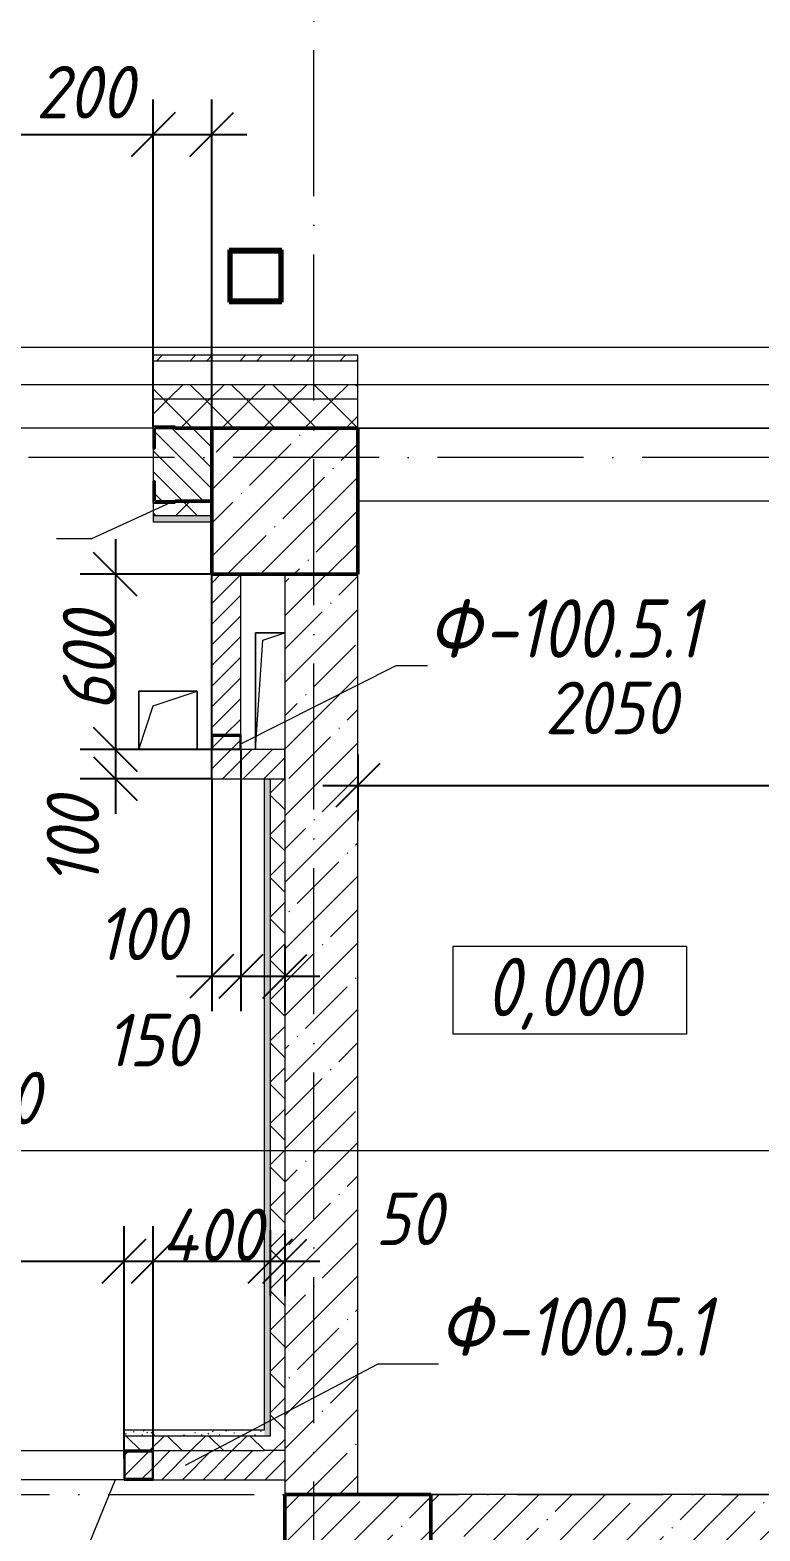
# Model space of a CAD drawing. Header units: millimetres. Extents: x -401725 to 250493, y 305116 to 802890.
# Drawn here: x -82623 to -80124, y 626623 to 631761 of the extents above; entities that cross this region are included whole.
import ezdxf

# ---------------------------------------------------------------- set-up
doc = ezdxf.new("R2010")
doc.units = ezdxf.units.MM
doc.linetypes.add('50_200_ШТРИХ_1Т_ш5_п1_п1_', pattern=[700, 500, -100, 0, -100])
for name, color, linetype, lineweight in [('A-____-____-DIMS', 7, 'Continuous', 9), ('A-FLOR-____-OTLN', 7, 'Continuous', 9), ('A-GENM-____-IDEN', 7, 'Continuous', 9), ('A-GENM-____-MCUT', 7, 'Continuous', 25), ('A-GENM-____-OTLN', 7, 'Continuous', 9), ('A-GENM-____-OTLN-1', 7, 'Continuous', 25), ('A-WALL-____-MCUT', 7, 'Continuous', 13), ('A-WALL-____-MCUT-1', 7, 'Continuous', 9), ('A-WALL-____-MCUT-2', 7, 'Continuous', 50), ('A-WALL-____-MCUT-3', 7, 'Continuous', 9), ('A-WALL-____-OTLN', 7, 'Continuous', 9), ('A-WALL-____-PATT-1', 7, 'Continuous', 9), ('A-WALL-FNSH-MCUT-1', 7, 'Continuous', 9), ('G-____-____-DIMS', 7, 'Continuous', 9), ('S-BEAM-____-MCUT', 7, 'Continuous', 53), ('S-BEAM-____-OTLN', 7, 'Continuous', 9), ('S-COLS-____-MCUT', 7, 'Continuous', 50), ('S-COLS-____-OTLN', 7, 'Continuous', 9), ('S-GRID-____-OTLN-1', 7, '50_200_ШТРИХ_1Т_ш5_п1_п1_', 9)]:
    doc.layers.add(name, color=color, linetype=linetype, lineweight=lineweight)
for name, color, linetype, lineweight, true_color in [('A-WALL-____-MCUT-7', 7, 'Continuous', 9, 0x000000), ('A-WALL-____-MCUT-8', 7, 'Continuous', 13, 0x000000), ('A-WALL-____-PATT-2', 7, 'Continuous', 9, 0x787878), ('A-WALL-____-PATT-4', 9, 'Continuous', 9, 0x808080), ('A-WALL-____-PATT-7', 7, 'Continuous', 9, 0x000000), ('A-WALL-FNSH-MCUT-3', 7, 'Continuous', 9, 0x000000), ('G-____-____-SYMB-2', 7, 'Continuous', 9, 0x000000), ('I-WALL-____-OTLN-2', 7, 'Continuous', 9, 0x000000)]:
    doc.layers.add(name, color=color, linetype=linetype, lineweight=lineweight, true_color=true_color)
doc.styles.add('ISOCPEUR_I_10', font='isocpeui.ttf', dxfattribs={"width": 0.9, "height": 180})
doc.styles.add('ISOCPEUR_I_14', font='isocpeui.ttf', dxfattribs={"width": 0.9, "height": 180})
doc.styles.add('ISOCPEUR_I_2', font='isocpeui.ttf', dxfattribs={"width": 0.85, "height": 2.3})
doc.dimstyles.new('ISO-1_8_0_9К_СРЕДНИЙ_Кладочные_4', dxfattribs={"dimscale": 304.8, "dimtxt": 179.276612, "dimasz": 0.492126, "dimexe": 0.393701, "dimexo": 0, "dimgap": 0, "dimtad": 1, "dimdec": 3, "dimrnd": 0.001, "dimdsep": 46, "dimtxsty": 'ISOCPEUR_I_10', "dimblk1": 'OBLIQUE', "dimblk2": 'OBLIQUE', "dimsah": 1, "dimcen": 0.09, "dimdle": 0.393701, "dimazin": 0, "dimtfac": 1, "dimtdec": 4, "dimtix": 1, "dimtmove": 1, "dimatfit": 3, "dimfxl": 1, "dimtvp": 1, "dimtolj": 1, "dimtzin": 0, "dimarcsym": 2})
doc.dimstyles.new('ISO-1_8_0_9К_СРЕДНИЙ_Кладочные_5', dxfattribs={"dimscale": 304.8, "dimtxt": 179.276612, "dimasz": 0.492126, "dimexe": 0.393701, "dimexo": 0, "dimgap": 0, "dimtad": 1, "dimdec": 3, "dimrnd": 0.001, "dimdsep": 46, "dimtxsty": 'ISOCPEUR_I_10', "dimblk1": 'OBLIQUE', "dimblk2": 'OBLIQUE', "dimsah": 1, "dimcen": 0.09, "dimdle": 0.393701, "dimazin": 0, "dimtfac": 1, "dimtdec": 4, "dimtix": 1, "dimtmove": 2, "dimatfit": 3, "dimfxl": 1, "dimtvp": 1, "dimtolj": 1, "dimtzin": 0, "dimarcsym": 2})
doc.dimstyles.new('ISO-1_8_0_9К_СРЕДНИЙ_Кладочные_6', dxfattribs={"dimscale": 304.8, "dimtxt": 179.276612, "dimasz": 0.492126, "dimexe": 0.393701, "dimexo": 0, "dimgap": 0, "dimtad": 1, "dimdec": 3, "dimrnd": 0.001, "dimdsep": 46, "dimtxsty": 'ISOCPEUR_I_14', "dimblk1": 'OBLIQUE', "dimblk2": 'OBLIQUE', "dimsah": 1, "dimcen": 0.09, "dimdle": 0.393701, "dimazin": 0, "dimtfac": 1, "dimtdec": 4, "dimtix": 1, "dimtmove": 0, "dimatfit": 3, "dimfxl": 1, "dimtvp": 1, "dimtolj": 1, "dimtzin": 0, "dimarcsym": 2})
pattern_1 = [(45, (-175000.736, 544716.51), (-35.35534, 35.35534), [])]
pattern_2 = [(45, (-175000.74, 544716.51), (-114.04925, 114.04925), []), (45, (-174886.69, 544716.51), (-114.04925, 114.04925), [201.612, -40.322, 3.353, -36.97])]
pattern_3 = [(45, (-175000.74, 544716.51), (-70.71068, 70.71068), []), (135, (-175000.74, 544716.51), (-70.71068, -70.71068), [])]
pattern_4 = [(0, (-175000.736, 544716.51), (81.28, 20.32), [3.353, -57.607, 3.353, -57.607, -325.12]), (0, (-175000.736, 544716.51), (81.28, 20.32), [-121.92, 3.353, -118.567, 3.353, -57.607, -142.24]), (0, (-175000.736, 544716.51), (81.28, 20.32), [-304.8, 3.353, -37.287, 3.353, -98.247]), (120, (-174970.256, 544726.67), (-58.2376362, 60.2305448), [3.353, -57.607, 3.353, -57.607, -325.12]), (120, (-174970.256, 544726.67), (-58.2376362, 60.2305448), [-121.92, 3.353, -118.567, 3.353, -57.607, -142.24]), (120, (-174970.256, 544726.67), (-58.2376362, 60.2305448), [-304.8, 3.353, -37.287, 3.353, -98.247]), (240, (-174960.096, 544767.31), (-23.0423638, -80.5505448), [3.353, -57.607, 3.353, -57.607, -325.12]), (240, (-174960.096, 544767.31), (-23.0423638, -80.5505448), [-121.92, 3.353, -118.567, 3.353, -57.607, -142.24]), (240, (-174960.096, 544767.31), (-23.0423638, -80.5505448), [-304.8, 3.353, -37.287, 3.353, -98.247])]

# ---------------------------------------------------------------- blocks, each defined once
blk = doc.blocks.new('BSC_Колонна _Прямоугольная - 500х500-V134-АР1_Кладочный план 1 этажа в осях 1-64_Ю-ЯЯ')
at = {"layer": 'S-COLS-____-OTLN'}
h = blk.add_hatch(dxfattribs=at)
h.set_pattern_fill('FP_138', color=256, style=0, pattern_type=2)
h.set_pattern_definition([(135, (85431.04, -93250), (-114.04925, -114.04925), []), (135, (85431.04, -93135.95), (-114.04925, -114.04925), [201.613, -40.323, 3.353, -36.97])])
h.paths.add_polyline_path([(250, 250), (-250, 250), (-250, -250), (250, -250)], flags=0)
at = {"layer": 'S-COLS-____-MCUT'}
for p, q in [((250, 250), (-250, 250)), ((-250, 250), (-250, -250)), ((250, -250), (250, 250)), ((-250, -250), (250, -250))]:
    blk.add_line(p, q, dxfattribs=at)
blk = doc.blocks.new('BSC_Колонна _Прямоугольная - 500х500-V180-АР1_Кладочный план 1 этажа в осях 1-64_Ю-ЯЯ')
at = {"layer": 'S-COLS-____-OTLN'}
h = blk.add_hatch(dxfattribs=at)
h.set_pattern_fill('FP_186', color=256, style=0, pattern_type=2)
h.set_pattern_definition([(135, (81781.04, -93500), (-114.04925, -114.04925), []), (135, (81781.04, -93385.95), (-114.04925, -114.04925), [201.613, -40.323, 3.353, -36.97])])
h.paths.add_polyline_path([(250, 250), (-250, 250), (-250, -250), (250, -250), (250, 161.1)], flags=0)
at = {"layer": 'S-COLS-____-MCUT'}
for p, q in [((250, 250), (-250, 250)), ((-250, 250), (-250, -250)), ((250, -250), (250, 250)), ((-250, -250), (250, -250))]:
    blk.add_line(p, q, dxfattribs=at)
blk = doc.blocks.new('Фахверк_СКБ_Уголок - 250_2700-27497298-АР1_Кладочный план 1 этажа в осях 1-64_Ю-ЯЯ')
at = {"layer": 'A-GENM-____-MCUT'}
for p, q in [((200, 181), (125, 181)), ((125, 181), (125, 106)), ((131, 106), (131, 175)), ((131, 175), (200, 175)), ((200, 175), (200, 181)), ((125, 106), (131, 106)), ((131, -6), (125, -6)), ((125, -6), (125, -81)), ((131, -75), (131, -6)), ((125, -81), (200, -81)), ((200, -75), (131, -75)), ((200, -81), (200, -75))]:
    blk.add_line(p, q, dxfattribs=at)
blk = doc.blocks.new('Каркас несущий 3 - Каркас несущий 1-27570357-АР1_Кладочный план 1 этажа в осях 1-64_Ю-ЯЯ')
at = {"layer": 'S-BEAM-____-MCUT'}
for p, q in [((93060, 86292), (93060, 86112)), ((93240, 86292), (93060, 86292)), ((93066, 86286), (93234, 86286)), ((93066, 86118), (93066, 86286)), ((93234, 86286), (93234, 86118)), ((93240, 86112), (93240, 86292)), ((93234, 86118), (93066, 86118)), ((93060, 86112), (93240, 86112))]:
    blk.add_line(p, q, dxfattribs=at)
blk = doc.blocks.new('154_Фахверк_СКБ_Швеллер - Тип_100_4010_1-28088705-АР1_Кладочный план 1 этажа в осях 1-64_Ю-ЯЯ')
at = {"layer": 'A-GENM-____-MCUT'}
for p, q in [((175, 50), (125, 50)), ((125, 50), (125, -50)), ((128, 47), (175, 47)), ((128, -47), (128, 47)), ((175, 47), (175, 50)), ((125, -50), (175, -50)), ((175, -47), (128, -47)), ((175, -50), (175, -47))]:
    blk.add_line(p, q, dxfattribs=at)
blk = doc.blocks.new('AR_Отверстие прямоугольное _в плите_ - AR_Отверстие прямоугольное _в плите_-30459597-АР1_Кладочный план 1 этажа в осях 1-64_Ю-ЯЯ')
at = {"layer": 'A-GENM-____-OTLN'}
for p, q in [((100, 100), (-100, 100)), ((-100, 100), (-100, -100)), ((-50, 50), (100, 100)), ((100, -100), (100, 100)), ((-100, -100), (-50, 50)), ((-100, -100), (100, -100))]:
    blk.add_line(p, q, dxfattribs=at)
blk = doc.blocks.new('AR_Отверстие прямоугольное _в плите_ - AR_Отверстие прямоугольное _в плите_-30459626-АР1_Кладочный план 1 этажа в осях 1-64_Ю-ЯЯ')
at = {"layer": 'A-GENM-____-OTLN'}
for p, q in [((50, 200), (-50, 200)), ((-50, 200), (-50, -199.8)), ((-50, -199.8), (-25, 175)), ((-25, 175), (50, 200))]:
    blk.add_line(p, q, dxfattribs=at)
blk = doc.blocks.new('_Oblique')
at = {"color": 0, "linetype": 'ByBlock', "lineweight": -2}
blk.add_line((-0.5, -0.5), (0.5, 0.5), dxfattribs=at)
blk = doc.blocks.new('*D12785')
at = {"layer": 'A-____-____-DIMS', "color": 0, "lineweight": -2, "transparency": 16777216}
for p, q in [((-84000.7, 630403.6), (-84000.7, 631522.7)), ((-82200.7, 630403.6), (-82200.7, 631522.7)), ((-84120.7, 631402.7), (-82080.7, 631402.7))]:
    blk.add_line(p, q, dxfattribs=at)
at = {"layer": 'Defpoints', "color": 0, "transparency": 16777216}
for p in [(-82200.7, 631402.7), (-84000.7, 630403.6), (-82200.7, 630403.6)]:
    blk.add_point(p, dxfattribs=at)
at = {"layer": 'A-____-____-DIMS', "color": 0, "lineweight": -2, "transparency": 16777216, "xscale": 150, "yscale": 150, "zscale": 150, "rotation": 180}
blk.add_blockref('_Oblique', (-84000.7, 631402.7), dxfattribs=at)
at = {"layer": 'A-____-____-DIMS', "color": 0, "lineweight": -2, "transparency": 16777216, "xscale": 150, "yscale": 150, "zscale": 150}
blk.add_blockref('_Oblique', (-82200.7, 631402.7), dxfattribs=at)
at = {"layer": 'A-____-____-DIMS', "color": 0, "transparency": 16777216, "insert": (-83100.7, 631492.7), "char_height": 180, "width": 504.733, "attachment_point": 5, "style": 'ISOCPEUR_I_14'}
blk.add_mtext('\\A1;1800', dxfattribs=at)
blk = doc.blocks.new('*D12786')
at = {"layer": 'A-____-____-DIMS', "color": 0, "lineweight": -2, "transparency": 16777216}
for p, q in [((-82200.7, 630403.6), (-82200.7, 631522.7)), ((-82000.7, 630397.6), (-82000.7, 631522.7)), ((-82320.7, 631402.7), (-81880.7, 631402.7))]:
    blk.add_line(p, q, dxfattribs=at)
at = {"layer": 'Defpoints', "color": 0, "transparency": 16777216}
for p in [(-82000.7, 631402.7), (-82200.7, 630403.6), (-82000.7, 630397.6)]:
    blk.add_point(p, dxfattribs=at)
at = {"layer": 'A-____-____-DIMS', "color": 0, "lineweight": -2, "transparency": 16777216, "xscale": 150, "yscale": 150, "zscale": 150, "rotation": 180}
blk.add_blockref('_Oblique', (-82200.7, 631402.7), dxfattribs=at)
at = {"layer": 'A-____-____-DIMS', "color": 0, "lineweight": -2, "transparency": 16777216, "xscale": 150, "yscale": 150, "zscale": 150}
blk.add_blockref('_Oblique', (-82000.7, 631402.7), dxfattribs=at)
at = {"layer": 'A-____-____-DIMS', "color": 0, "transparency": 16777216, "insert": (-82602.4, 631637.8), "char_height": 180, "width": 409.578, "attachment_point": 1, "line_spacing_factor": 1.149209, "style": 'ISOCPEUR_I_10'}
blk.add_mtext('\\A1;200', dxfattribs=at)
blk = doc.blocks.new('*D12796')
at = {"layer": 'A-____-____-DIMS', "color": 0, "lineweight": -2, "transparency": 16777216}
for p, q in [((-81500.7, 629281), (-81500.7, 629055)), ((-79450.7, 628867.6), (-79450.7, 629295)), ((-81620.7, 629175), (-79330.7, 629175))]:
    blk.add_line(p, q, dxfattribs=at)
at = {"layer": 'Defpoints', "color": 0, "transparency": 16777216}
for p in [(-81500.7, 629281), (-79450.7, 629175), (-79450.7, 628867.6)]:
    blk.add_point(p, dxfattribs=at)
at = {"layer": 'A-____-____-DIMS', "color": 0, "lineweight": -2, "transparency": 16777216, "xscale": 150, "yscale": 150, "zscale": 150, "rotation": 180}
blk.add_blockref('_Oblique', (-81500.7, 629175), dxfattribs=at)
at = {"layer": 'A-____-____-DIMS', "color": 0, "lineweight": -2, "transparency": 16777216, "xscale": 150, "yscale": 150, "zscale": 150}
blk.add_blockref('_Oblique', (-79450.7, 629175), dxfattribs=at)
at = {"layer": 'A-____-____-DIMS', "color": 0, "transparency": 16777216, "insert": (-80860.5, 629530.1), "char_height": 180, "width": 546.104, "attachment_point": 1, "line_spacing_factor": 1.149209, "style": 'ISOCPEUR_I_10'}
blk.add_mtext('\\A1;2050', dxfattribs=at)
blk = doc.blocks.new('*D12804')
at = {"layer": 'A-____-____-DIMS', "color": 0, "lineweight": -2, "transparency": 16777216}
for p, q in [((-81900.7, 629297.6), (-81900.7, 628401.5)), ((-82000.7, 629197.6), (-82000.7, 628401.5)), ((-82120.7, 628521.5), (-81780.7, 628521.5))]:
    blk.add_line(p, q, dxfattribs=at)
at = {"layer": 'Defpoints', "color": 0, "transparency": 16777216}
for p in [(-81900.7, 629297.6), (-82000.7, 629197.6), (-81900.7, 628521.5)]:
    blk.add_point(p, dxfattribs=at)
at = {"layer": 'A-____-____-DIMS', "color": 0, "lineweight": -2, "transparency": 16777216, "xscale": 150, "yscale": 150, "zscale": 150, "rotation": 180}
blk.add_blockref('_Oblique', (-82000.7, 628521.5), dxfattribs=at)
at = {"layer": 'A-____-____-DIMS', "color": 0, "lineweight": -2, "transparency": 16777216, "xscale": 150, "yscale": 150, "zscale": 150}
blk.add_blockref('_Oblique', (-81900.7, 628521.5), dxfattribs=at)
at = {"layer": 'A-____-____-DIMS', "color": 0, "transparency": 16777216, "insert": (-82393.7, 628756.6), "char_height": 180, "width": 368.207, "attachment_point": 1, "line_spacing_factor": 1.149209, "style": 'ISOCPEUR_I_10'}
blk.add_mtext('\\A1;100', dxfattribs=at)
blk = doc.blocks.new('*D12805')
at = {"layer": 'A-____-____-DIMS', "color": 0, "lineweight": -2, "transparency": 16777216}
for p, q in [((-81900.7, 629297.6), (-81900.7, 628401.5)), ((-81750.7, 628627.5), (-81750.7, 628401.5)), ((-82020.7, 628521.5), (-81630.7, 628521.5))]:
    blk.add_line(p, q, dxfattribs=at)
at = {"layer": 'Defpoints', "color": 0, "transparency": 16777216}
for p in [(-81900.7, 629297.6), (-81750.7, 628627.5), (-81750.7, 628521.5)]:
    blk.add_point(p, dxfattribs=at)
at = {"layer": 'A-____-____-DIMS', "color": 0, "lineweight": -2, "transparency": 16777216, "xscale": 150, "yscale": 150, "zscale": 150, "rotation": 180}
blk.add_blockref('_Oblique', (-81900.7, 628521.5), dxfattribs=at)
at = {"layer": 'A-____-____-DIMS', "color": 0, "lineweight": -2, "transparency": 16777216, "xscale": 150, "yscale": 150, "zscale": 150}
blk.add_blockref('_Oblique', (-81750.7, 628521.5), dxfattribs=at)
at = {"layer": 'A-____-____-DIMS', "color": 0, "transparency": 16777216, "insert": (-82364.3, 628392.9), "char_height": 180, "width": 368.207, "attachment_point": 1, "line_spacing_factor": 1.149209, "style": 'ISOCPEUR_I_10'}
blk.add_mtext('\\A1;150', dxfattribs=at)
blk = doc.blocks.new('*D12806')
at = {"layer": 'A-____-____-DIMS', "color": 0, "lineweight": -2, "transparency": 16777216}
for p, q in [((-82330.6, 630017.6), (-82330.6, 629177.6)), ((-82000.7, 629897.6), (-82450.6, 629897.6)), ((-81900.7, 629297.6), (-82450.6, 629297.6))]:
    blk.add_line(p, q, dxfattribs=at)
at = {"layer": 'Defpoints', "color": 0, "transparency": 16777216}
for p in [(-82000.7, 629897.6), (-82330.6, 629297.6), (-81900.7, 629297.6)]:
    blk.add_point(p, dxfattribs=at)
at = {"layer": 'A-____-____-DIMS', "color": 0, "lineweight": -2, "transparency": 16777216, "xscale": 150, "yscale": 150, "zscale": 150}
for p, rotation in [((-82330.6, 629897.6), 90), ((-82330.6, 629297.6), 270)]:
    blk.add_blockref('_Oblique', p, dxfattribs=dict(at, rotation=rotation))
at = {"layer": 'A-____-____-DIMS', "color": 0, "transparency": 16777216, "insert": (-82420.6, 629597.6), "char_height": 180, "width": 409.578, "attachment_point": 5, "rotation": 90, "style": 'ISOCPEUR_I_14'}
blk.add_mtext('\\A1;600', dxfattribs=at)
blk = doc.blocks.new('*D12807')
at = {"layer": 'A-____-____-DIMS', "color": 0, "lineweight": -2, "transparency": 16777216}
for p, q in [((-82330.6, 629417.6), (-82330.6, 629077.6)), ((-81900.7, 629297.6), (-82450.6, 629297.6)), ((-82000.7, 629197.6), (-82450.6, 629197.6))]:
    blk.add_line(p, q, dxfattribs=at)
at = {"layer": 'Defpoints', "color": 0, "transparency": 16777216}
for p in [(-81900.7, 629297.6), (-82330.6, 629197.6), (-82000.7, 629197.6)]:
    blk.add_point(p, dxfattribs=at)
at = {"layer": 'A-____-____-DIMS', "color": 0, "lineweight": -2, "transparency": 16777216, "xscale": 150, "yscale": 150, "zscale": 150}
for p, rotation in [((-82330.6, 629297.6), 90), ((-82330.6, 629197.6), 270)]:
    blk.add_blockref('_Oblique', p, dxfattribs=dict(at, rotation=rotation))
at = {"layer": 'A-____-____-DIMS', "color": 0, "transparency": 16777216, "insert": (-82565.7, 628830.4), "char_height": 180, "width": 368.207, "attachment_point": 1, "rotation": 90, "line_spacing_factor": 1.149209, "style": 'ISOCPEUR_I_10'}
blk.add_mtext('\\A1;100', dxfattribs=at)
blk = doc.blocks.new('*D12814')
at = {"layer": 'A-____-____-DIMS', "color": 0, "lineweight": -2, "transparency": 16777216}
for p, q in [((-84100.7, 626947.6), (-84100.7, 627666.1)), ((-82300.7, 626871), (-82300.7, 627666.1)), ((-84220.7, 627546.1), (-82180.7, 627546.1))]:
    blk.add_line(p, q, dxfattribs=at)
at = {"layer": 'Defpoints', "color": 0, "transparency": 16777216}
for p in [(-82300.7, 627546.1), (-84100.7, 626947.6), (-82300.7, 626871)]:
    blk.add_point(p, dxfattribs=at)
at = {"layer": 'A-____-____-DIMS', "color": 0, "lineweight": -2, "transparency": 16777216, "xscale": 150, "yscale": 150, "zscale": 150, "rotation": 180}
blk.add_blockref('_Oblique', (-84100.7, 627546.1), dxfattribs=at)
at = {"layer": 'A-____-____-DIMS', "color": 0, "lineweight": -2, "transparency": 16777216, "xscale": 150, "yscale": 150, "zscale": 150}
blk.add_blockref('_Oblique', (-82300.7, 627546.1), dxfattribs=at)
at = {"layer": 'A-____-____-DIMS', "color": 0, "transparency": 16777216, "insert": (-83200.7, 627636.1), "char_height": 180, "width": 504.733, "attachment_point": 5, "style": 'ISOCPEUR_I_14'}
blk.add_mtext('\\A1;1800', dxfattribs=at)
blk = doc.blocks.new('*D12815')
at = {"layer": 'A-____-____-DIMS', "color": 0, "lineweight": -2, "transparency": 16777216}
for p, q in [((-82300.7, 626871), (-82300.7, 627666.1)), ((-82200.7, 626842.8), (-82200.7, 627666.1)), ((-82420.7, 627546.1), (-82080.7, 627546.1))]:
    blk.add_line(p, q, dxfattribs=at)
at = {"layer": 'Defpoints', "color": 0, "transparency": 16777216}
for p in [(-82200.7, 627546.1), (-82300.7, 626871), (-82200.7, 626842.8)]:
    blk.add_point(p, dxfattribs=at)
at = {"layer": 'A-____-____-DIMS', "color": 0, "lineweight": -2, "transparency": 16777216, "xscale": 150, "yscale": 150, "zscale": 150, "rotation": 180}
blk.add_blockref('_Oblique', (-82300.7, 627546.1), dxfattribs=at)
at = {"layer": 'A-____-____-DIMS', "color": 0, "lineweight": -2, "transparency": 16777216, "xscale": 150, "yscale": 150, "zscale": 150}
blk.add_blockref('_Oblique', (-82200.7, 627546.1), dxfattribs=at)
at = {"layer": 'A-____-____-DIMS', "color": 0, "transparency": 16777216, "insert": (-82891.9, 628194.5), "char_height": 180, "width": 368.207, "attachment_point": 1, "line_spacing_factor": 1.149209, "style": 'ISOCPEUR_I_10'}
blk.add_mtext('\\A1;100', dxfattribs=at)
blk = doc.blocks.new('*D12816')
at = {"layer": 'A-____-____-DIMS', "color": 0, "lineweight": -2, "transparency": 16777216}
for p, q in [((-82200.7, 626842.8), (-82200.7, 627666.1)), ((-81800.7, 627652.1), (-81800.7, 627426.1)), ((-82320.7, 627546.1), (-81680.7, 627546.1))]:
    blk.add_line(p, q, dxfattribs=at)
at = {"layer": 'Defpoints', "color": 0, "transparency": 16777216}
for p in [(-81800.7, 627652.1), (-81800.7, 627546.1), (-82200.7, 626842.8)]:
    blk.add_point(p, dxfattribs=at)
at = {"layer": 'A-____-____-DIMS', "color": 0, "lineweight": -2, "transparency": 16777216, "xscale": 150, "yscale": 150, "zscale": 150, "rotation": 180}
blk.add_blockref('_Oblique', (-82200.7, 627546.1), dxfattribs=at)
at = {"layer": 'A-____-____-DIMS', "color": 0, "lineweight": -2, "transparency": 16777216, "xscale": 150, "yscale": 150, "zscale": 150}
blk.add_blockref('_Oblique', (-81800.7, 627546.1), dxfattribs=at)
at = {"layer": 'A-____-____-DIMS', "color": 0, "transparency": 16777216, "insert": (-82000.7, 627636.1), "char_height": 180, "width": 426.127, "attachment_point": 5, "style": 'ISOCPEUR_I_14'}
blk.add_mtext('\\A1;400', dxfattribs=at)
blk = doc.blocks.new('*D12817')
at = {"layer": 'A-____-____-DIMS', "color": 0, "lineweight": -2, "transparency": 16777216}
for p, q in [((-81800.7, 627652.1), (-81800.7, 627426.1)), ((-81750.7, 627652.1), (-81750.7, 627426.1)), ((-81920.7, 627546.1), (-81630.7, 627546.1))]:
    blk.add_line(p, q, dxfattribs=at)
at = {"layer": 'Defpoints', "color": 0, "transparency": 16777216}
for p in [(-81800.7, 627652.1), (-81750.7, 627652.1), (-81750.7, 627546.1)]:
    blk.add_point(p, dxfattribs=at)
at = {"layer": 'A-____-____-DIMS', "color": 0, "lineweight": -2, "transparency": 16777216, "xscale": 150, "yscale": 150, "zscale": 150, "rotation": 180}
blk.add_blockref('_Oblique', (-81800.7, 627546.1), dxfattribs=at)
at = {"layer": 'A-____-____-DIMS', "color": 0, "lineweight": -2, "transparency": 16777216, "xscale": 150, "yscale": 150, "zscale": 150}
blk.add_blockref('_Oblique', (-81750.7, 627546.1), dxfattribs=at)
at = {"layer": 'A-____-____-DIMS', "color": 0, "transparency": 16777216, "insert": (-81440.6, 627781.2), "char_height": 180, "width": 273.052, "attachment_point": 1, "line_spacing_factor": 1.149209, "style": 'ISOCPEUR_I_10'}
blk.add_mtext('\\A1;50', dxfattribs=at)
blk = doc.blocks.new('Высотные отметки - 9_5х3_5_h_-17668430-АР1_Кладочный план 1 этажа в осях 1-64_Ю-ЯЯ')
at = {"layer": 'G-____-____-DIMS'}
for p, q in [((-4, 3), (-4, 0)), ((4, 3), (-4, 3)), ((4, 3), (4, 0)), ((4, 0), (-4, 0))]:
    blk.add_line(p, q, dxfattribs=at)

msp = doc.modelspace()

# ---------------------------------------------------------------- hatches: boundary and pattern name
at = {"layer": 'A-WALL-____-PATT-1'}
h = msp.add_hatch(dxfattribs=at)
h.set_pattern_fill('FP_6', color=256, style=0, pattern_type=2)
h.set_pattern_definition([(135, (-175000.736, 544716.51), (-35.35534, -35.35534), [])])
h.paths.add_polyline_path([(-84270.7357, 630147.5526), (-84006.7357, 630147.5526), (-84006.7357, 630216.5526), (-84000.7357, 630216.5526), (-84000.7357, 630328.5526), (-84006.7357, 630328.5526), (-84006.7357, 630397.5526), (-84344.7357, 630397.5526), (-84344.7357, 630328.5526), (-84350.7357, 630328.5526), (-84350.7357, 630216.5526), (-84344.7357, 630216.5526), (-84344.7357, 630147.5526), (-84275.7357, 630147.5526)], flags=0)
h.paths.add_polyline_path([(-82125.7357, 630147.5526), (-82000.7357, 630147.5526), (-82000.7357, 630397.5526), (-82194.7357, 630397.5526), (-82194.7357, 630328.5526), (-82200.7357, 630328.5526), (-82200.7357, 630216.5526), (-82194.7357, 630216.5526), (-82194.7357, 630147.5526)], flags=0)
at = {"layer": 'A-WALL-____-PATT-2'}
h = msp.add_hatch(dxfattribs=at)
h.set_pattern_fill('FP_3', color=256, style=0, pattern_type=2)
h.set_pattern_definition([(45, (-175000.74, 544716.51), (-85.53659, 85.53659), []), (45, (-174943.71, 544716.51), (-85.53659, 85.53659), [])])
h.paths.add_polyline_path([(-85990.7357, 630627.5526), (-85750.7357, 630627.5526), (-85750.7357, 630647.5526), (-85990.7357, 630647.5526)], flags=0)
h.paths.add_polyline_path([(-73500.7357, 630627.5526), (-73500.7357, 630647.5526), (-77400.7357, 630647.5526), (-77400.7357, 630627.5526), (-73520.7357, 630627.5526)], flags=0)
h.paths.add_polyline_path([(-84000.7357, 630627.5526), (-84000.7357, 630647.5526), (-84350.7357, 630647.5526), (-84350.7357, 630627.5526)], flags=0)
h.paths.add_polyline_path([(-81500.7357, 630627.5526), (-81500.7357, 630647.5526), (-82200.7357, 630647.5526), (-82200.7357, 630627.5526)], flags=0)
h.paths.add_polyline_path([(-79400.7357, 630627.5526), (-78800.7357, 630627.5526), (-78800.7357, 630647.5526), (-79400.7357, 630647.5526)], flags=0)
h = msp.add_hatch(dxfattribs=at)
h.set_pattern_fill('FP_1', color=256, style=0, pattern_type=2)
h.set_pattern_definition(pattern_3)
h.paths.add_polyline_path([(-75153.5466, 630497.5526), (-73650.7357, 630497.5526), (-73650.7357, 630547.5526), (-77400.7357, 630547.5526), (-77400.7357, 630497.5526), (-75595.4127, 630497.5526)], flags=0)
h.paths.add_polyline_path([(-85990.7357, 630497.5526), (-85750.7357, 630497.5526), (-85750.7357, 630547.5526), (-85990.7357, 630547.5526)], flags=0)
h.paths.add_polyline_path([(-81500.7357, 630497.5526), (-81500.7357, 630547.5526), (-82200.7357, 630547.5526), (-82200.7357, 630497.5526)], flags=0)
h.paths.add_polyline_path([(-84350.7357, 630497.5526), (-84000.7357, 630497.5526), (-84000.7357, 630547.5526), (-84350.7357, 630547.5526)], flags=0)
h.paths.add_polyline_path([(-78800.7357, 630497.5526), (-78800.7357, 630547.5526), (-79400.7357, 630547.5526), (-79400.7357, 630497.5526)], flags=0)
h = msp.add_hatch(dxfattribs=at)
h.set_pattern_fill('FP_1', color=256, style=0, pattern_type=2)
h.set_pattern_definition(pattern_3)
h.paths.add_polyline_path([(-73750.7357, 630397.5526), (-73750.7357, 630497.5526), (-77400.7357, 630497.5526), (-77400.7357, 630397.5526), (-74269.8145, 630397.5526)], flags=0)
h.paths.add_polyline_path([(-81500.7357, 630397.5526), (-81500.7357, 630497.5526), (-82200.7357, 630497.5526), (-82200.7357, 630403.5526), (-82125.7357, 630403.5526), (-82125.7357, 630397.5526), (-82000.7357, 630397.5526)], flags=0)
h.paths.add_polyline_path([(-78800.7357, 630397.5526), (-78800.7357, 630497.5526), (-79400.7357, 630497.5526), (-79400.7357, 630397.5526)], flags=0)
h.paths.add_polyline_path([(-85990.7357, 630397.5526), (-85750.7357, 630397.5526), (-85750.7357, 630497.5526), (-85990.7357, 630497.5526)], flags=0)
h.paths.add_polyline_path([(-84075.7357, 630397.5526), (-84075.7357, 630403.5526), (-84000.7357, 630403.5526), (-84000.7357, 630497.5526), (-84350.7357, 630497.5526), (-84350.7357, 630403.5526), (-84275.7357, 630403.5526), (-84275.7357, 630397.5526)], flags=0)
h = msp.add_hatch(dxfattribs=at)
h.set_pattern_fill('FP_1', color=256, style=0, pattern_type=2)
h.set_pattern_definition(pattern_3)
h.paths.add_polyline_path([(-82125.7357, 630097.5526), (-82000.7357, 630097.5526), (-82000.7357, 630147.5526), (-82125.7357, 630147.5526), (-82125.7357, 630141.5526), (-82200.7357, 630141.5526), (-82200.7357, 630097.5526), (-82194.7357, 630097.5526)], flags=0)
h.paths.add_polyline_path([(-84030.7357, 630097.5526), (-84000.7357, 630097.5526), (-84000.7357, 630141.5526), (-84050.7357, 630141.5526), (-84050.7357, 630097.5526)], flags=0)
h = msp.add_hatch(dxfattribs=at)
h.set_pattern_fill('FP_2', color=256, style=0, pattern_type=2)
h.set_pattern_definition(pattern_2)
h.paths.add_polyline_path([(-81750.7357, 626747.5526), (-81500.7357, 626747.5526), (-81500.7357, 629897.5526), (-81750.7357, 629897.5526), (-81750.7357, 627773.231)], flags=0)
h = msp.add_hatch(dxfattribs=at)
h.set_pattern_fill('FP_1', color=256, style=0, pattern_type=2)
h.set_pattern_definition(pattern_3)
h.paths.add_polyline_path([(-81750.7357, 626897.5526), (-81750.7357, 629196.5526), (-81800.7357, 629196.5526), (-81800.7357, 626897.5526)], flags=0)
h = msp.add_hatch(dxfattribs=at)
h.set_pattern_fill('FP_1', color=256, style=0, pattern_type=2)
h.set_pattern_definition(pattern_3)
h.paths.add_polyline_path([(-82300.7357, 626897.5526), (-81800.7357, 626897.5526), (-81800.7357, 626947.5526), (-82300.7357, 626947.5526)], flags=0)
h = msp.add_hatch(dxfattribs=at)
h.set_pattern_fill('FP_2', color=256, style=0, pattern_type=2)
h.set_pattern_definition(pattern_2)
h.paths.add_polyline_path([(-74250.7357, 626497.5526), (-74250.7357, 626747.5526), (-81250.7357, 626747.5526), (-81250.7357, 626497.5526), (-74269.8145, 626497.5526)], flags=0)
at = {"layer": 'A-WALL-____-PATT-4'}
h = msp.add_hatch(dxfattribs=at)
h.set_pattern_fill('FP_5', color=256, style=0, pattern_type=2)
h.set_pattern_definition(pattern_1)
h.paths.add_polyline_path([(-81997.7357, 629297.5526), (-81903.7357, 629297.5526), (-81903.7357, 629344.3788), (-81997.7357, 629344.3788)], flags=0)
h.paths.add_polyline_path([(-81900.7357, 629347.3788), (-81900.7357, 629897.5526), (-82000.7357, 629897.5526), (-82000.7357, 629347.3788), (-81903.7357, 629347.3788)], flags=0)
h = msp.add_hatch(dxfattribs=at)
h.set_pattern_fill('FP_5', color=256, style=0, pattern_type=2)
h.set_pattern_definition(pattern_1)
h.paths.add_polyline_path([(-81903.7357, 629197.5526), (-81750.7357, 629197.5526), (-81750.7357, 629297.5526), (-82000.7357, 629297.3788), (-82000.7357, 629197.5526), (-81997.7357, 629197.5526)], flags=0)
h = msp.add_hatch(dxfattribs=at)
h.set_pattern_fill('FP_5', color=256, style=0, pattern_type=2)
h.set_pattern_definition(pattern_1)
h.paths.add_polyline_path([(-81750.7357, 626797.5526), (-81750.7357, 626897.5526), (-82200.7357, 626897.5526), (-82200.7357, 626797.5526)], flags=0)
h.paths.add_polyline_path([(-84150.7357, 626797.5526), (-84150.7357, 626800.5526), (-84103.7357, 626800.5526), (-84103.7357, 626894.5526), (-84150.7357, 626894.5526), (-84150.7357, 626897.5526), (-84300.7357, 626897.5526), (-84300.7357, 626894.5526), (-84347.7357, 626894.5526), (-84347.7357, 626800.5526), (-84300.7357, 626800.5526), (-84300.7357, 626797.5526), (-84211.8056, 626797.5526)], flags=0)
h.paths.add_polyline_path([(-82286.3357, 626800.5526), (-82203.7357, 626800.5526), (-82203.7357, 626894.5526), (-82297.7357, 626894.5526), (-82297.7357, 626800.5526)], flags=0)
at = {"layer": 'A-WALL-____-PATT-7'}
h = msp.add_hatch(dxfattribs=at)
h.set_pattern_fill('FP_187', color=256, style=0, pattern_type=2)
h.set_pattern_definition(pattern_4)
h.paths.add_polyline_path([(-82000.7357, 630077.5526), (-82000.7357, 630097.5526), (-82200.7357, 630097.5526), (-82200.7357, 630077.5526)], flags=0)
h.paths.add_polyline_path([(-84000.7357, 630077.5526), (-84000.7357, 630097.5526), (-84030.7357, 630097.5526), (-84030.7357, 630077.5526)], flags=0)
h = msp.add_hatch(dxfattribs=at)
h.set_pattern_fill('FP_187', color=256, style=0, pattern_type=2)
h.set_pattern_definition(pattern_4)
h.paths.add_polyline_path([(-81800.7357, 626947.5526), (-81800.7357, 629196.5526), (-81820.7357, 629196.5526), (-81820.7357, 626947.5526)], flags=0)
h = msp.add_hatch(dxfattribs=at)
h.set_pattern_fill('FP_187', color=256, style=0, pattern_type=2)
h.set_pattern_definition(pattern_4)
h.paths.add_polyline_path([(-82300.7357, 626947.5526), (-81820.7357, 626947.5526), (-81820.7357, 626967.5526), (-82300.7357, 626967.5526)], flags=0)

# ---------------------------------------------------------------- linework, layer by layer
at = {"layer": 'A-FLOR-____-OTLN'}
for p, q in [((-89175.7357, 630674.5526), (-72984.4058, 630674.5526)), ((-82200.7357, 630397.5526), (-84000.7357, 630397.5526)), ((-82001.7357, 629196.5526), (-82001.7357, 630077.5526)), ((-81850.7357, 629697.3788), (-81750.7357, 629697.3788)), ((-81850.7357, 629297.5526), (-81850.7357, 629697.3788)), ((-82250.7357, 629497.3788), (-82050.7357, 629497.3788)), ((-82250.7357, 629297.3788), (-82250.7357, 629497.3788)), ((-82050.7357, 629497.3788), (-82050.7357, 629297.3788)), ((-82050.7357, 629297.3788), (-82250.7357, 629297.3788)), ((-81820.7357, 629196.5526), (-82001.7357, 629196.5526))]:
    msp.add_line(p, q, dxfattribs=at)
at = {"layer": 'A-GENM-____-IDEN'}
for p, q in [((-82142.4024, 630141.5526), (-82412.5851, 630019.2972)), ((-82412.5851, 630019.2972), (-82531.6994, 630019.2972)), ((-81900.7357, 629316.9143), (-81369.11, 629584.759)), ((-81369.11, 629584.759), (-81262.4507, 629584.759)), ((-82090.7357, 626847.5526), (-81430.7051, 627195.0731)), ((-81430.7051, 627195.0731), (-81224.0023, 627195.0731)), ((-82330.7357, 626797.5526), (-82604.4394, 626130.3549))]:
    msp.add_line(p, q, dxfattribs=at)
at = {"layer": 'A-WALL-____-MCUT'}
for p, q in [((-81500.7357, 630627.5526), (-82200.7357, 630627.5526)), ((-82200.7357, 630627.5526), (-82200.7357, 630403.5526)), ((-81500.7357, 630397.5526), (-81500.7357, 630627.5526)), ((-82200.7357, 630141.5526), (-82200.7357, 630097.5526)), ((-82000.7357, 630097.5526), (-82200.7357, 630097.5526)), ((-81750.7357, 629196.5526), (-81800.7357, 629196.5526)), ((-81800.7357, 629196.5526), (-81800.7357, 626947.5526)), ((-82300.7357, 626947.5526), (-82300.7357, 626897.5526)), ((-81800.7357, 626947.5526), (-82300.7357, 626947.5526)), ((-82200.7357, 626897.5526), (-81820.7357, 626897.5526))]:
    msp.add_line(p, q, dxfattribs=at)
at = {"layer": 'A-WALL-____-MCUT-1'}
msp.add_line((-82200.7357, 630328.5526), (-82200.7357, 630216.5526), dxfattribs=at)
at = {"layer": 'A-WALL-____-MCUT-2'}
for p, q in [((-82000.7357, 630397.5526), (-82125.7357, 630397.5526)), ((-82125.7357, 630147.5526), (-82000.7357, 630147.5526))]:
    msp.add_line(p, q, dxfattribs=at)
at = {"layer": 'A-WALL-____-MCUT-3'}
for p, q in [((-81750.7357, 629897.5526), (-81750.7357, 626747.5526)), ((-81500.7357, 626747.5526), (-81500.7357, 629897.5526)), ((-74250.7357, 626747.5526), (-81250.7357, 626747.5526))]:
    msp.add_line(p, q, dxfattribs=at)
at = {"layer": 'A-WALL-____-MCUT-7'}
for p, q in [((-82200.7357, 630547.5526), (-81500.7357, 630547.5526)), ((-82200.7357, 630497.5526), (-81500.7357, 630497.5526)), ((-82125.7357, 630397.5526), (-82000.7357, 630397.5526))]:
    msp.add_line(p, q, dxfattribs=at)
at = {"layer": 'A-WALL-____-MCUT-8'}
msp.add_line((-81750.7357, 626897.5526), (-81820.7357, 626897.5526), dxfattribs=at)
at = {"layer": 'A-WALL-____-OTLN'}
for p, q in [((-84000.7357, 630547.5526), (-82200.7357, 630547.5526)), ((-81500.7357, 630547.5526), (-79400.7357, 630547.5526)), ((-79400.7357, 630397.5526), (-81500.7357, 630397.5526)), ((-81500.7357, 630397.5526), (-79400.7357, 630397.5526)), ((-79400.7357, 630147.5526), (-81500.7357, 630147.5526))]:
    msp.add_line(p, q, dxfattribs=at)
at = {"layer": 'A-WALL-FNSH-MCUT-1'}
for p, q in [((-82000.7357, 629897.5526), (-82000.7357, 629347.3788)), ((-81900.7357, 629347.3788), (-81900.7357, 629897.5526)), ((-82000.7357, 629297.3788), (-82000.7357, 629197.5526)), ((-81750.7357, 629297.5526), (-81900.7357, 629297.5526)), ((-81750.7357, 629197.5526), (-81750.7357, 629297.5526)), ((-82000.7357, 629197.5526), (-81750.7357, 629197.5526)), ((-82200.7357, 626797.5526), (-81750.7357, 626797.5526))]:
    msp.add_line(p, q, dxfattribs=at)
at = {"layer": 'A-WALL-FNSH-MCUT-3'}
for p, q in [((-81500.7357, 630647.5526), (-82200.7357, 630647.5526)), ((-82200.7357, 630647.5526), (-82200.7357, 630627.5526)), ((-81500.7357, 630627.5526), (-81500.7357, 630647.5526)), ((-82200.7357, 630097.5526), (-82200.7357, 630077.5526)), ((-82200.7357, 630077.5526), (-82000.7357, 630077.5526)), ((-81800.7357, 629196.5526), (-81820.7357, 629196.5526)), ((-81820.7357, 629196.5526), (-81820.7357, 626967.5526)), ((-81820.7357, 626967.5526), (-82300.7357, 626967.5526)), ((-82300.7357, 626967.5526), (-82300.7357, 626947.5526))]:
    msp.add_line(p, q, dxfattribs=at)
at = {"layer": 'G-____-____-SYMB-2'}
msp.add_line((-180262.5176, 627925.5632), (-70620.9903, 627925.5632), dxfattribs=at)
at = {"layer": 'I-WALL-____-OTLN-2'}
for p, q in [((-84030.7357, 626897.5526), (-82300.7357, 626897.5526)), ((-82300.7357, 626797.5526), (-84100.7357, 626797.5526))]:
    msp.add_line(p, q, dxfattribs=at)
at = {"layer": 'S-GRID-____-OTLN-1'}
for p, q in [((-81650.7357, 584985.5274), (-81650.7357, 635609.362)), ((-70926.3291, 630297.5526), (-179669.5059, 630297.5526)), ((-179669.5059, 626747.5526), (-70926.3291, 626747.5526))]:
    msp.add_line(p, q, dxfattribs=at)

# ---------------------------------------------------------------- block references
at = {"layer": 'A-GENM-____-OTLN'}
for name, p in [('AR_Отверстие прямоугольное _в плите_ - AR_Отверстие прямоугольное _в плите_-30459626-АР1_Кладочный план 1 этажа в осях 1-64_Ю-ЯЯ', (-81800.7357, 629497.3788)), ('AR_Отверстие прямоугольное _в плите_ - AR_Отверстие прямоугольное _в плите_-30459597-АР1_Кладочный план 1 этажа в осях 1-64_Ю-ЯЯ', (-82150.7357, 629397.3788))]:
    msp.add_blockref(name, p, dxfattribs=at)
at = {"layer": 'A-GENM-____-OTLN-1'}
for name, p in [('Фахверк_СКБ_Уголок - 250_2700-27497298-АР1_Кладочный план 1 этажа в осях 1-64_Ю-ЯЯ', (-82325.7357, 630222.5526)), ('154_Фахверк_СКБ_Швеллер - Тип_100_4010_1-28088705-АР1_Кладочный план 1 этажа в осях 1-64_Ю-ЯЯ', (-82425.7357, 626847.5526))]:
    msp.add_blockref(name, p, dxfattribs=at)
for p, rotation in [((-81950.7357, 629472.3788), 270), ((-82075.7357, 626847.5526), 180)]:
    msp.add_blockref('154_Фахверк_СКБ_Швеллер - Тип_100_4010_1-28088705-АР1_Кладочный план 1 этажа в осях 1-64_Ю-ЯЯ', p, dxfattribs=dict(at, rotation=rotation))
at = {"layer": 'G-____-____-DIMS', "xscale": 99.99999999999993, "yscale": 99.99999999999993, "zscale": 99.99999999999993}
msp.add_blockref('Высотные отметки - 9_5х3_5_h_-17668430-АР1_Кладочный план 1 этажа в осях 1-64_Ю-ЯЯ', (-80775.443, 628323.4412), dxfattribs=at)
at = {"layer": 'S-BEAM-____-OTLN'}
msp.add_blockref('Каркас несущий 3 - Каркас несущий 1-27570357-АР1_Кладочный план 1 этажа в осях 1-64_Ю-ЯЯ', (-175000.7357, 544716.5106), dxfattribs=at)
at = {"layer": 'S-COLS-____-OTLN', "rotation": 269.9999999999997}
for name, p in [('BSC_Колонна _Прямоугольная - 500х500-V134-АР1_Кладочный план 1 этажа в осях 1-64_Ю-ЯЯ', (-81750.7357, 630147.5526)), ('BSC_Колонна _Прямоугольная - 500х500-V180-АР1_Кладочный план 1 этажа в осях 1-64_Ю-ЯЯ', (-81500.7357, 626497.5526))]:
    msp.add_blockref(name, p, dxfattribs=at)

# ---------------------------------------------------------------- texts
at = {"layer": 'A-GENM-____-IDEN', "char_height": 200, "attachment_point": 1, "style": 'ISOCPEUR_I_2'}
for s, insert, width in [('\\fISOCPEUR|b0|i1|c204|p34|;\\W.9;Ф', (-81262.4507, 629811.8751), 230.886), ('-100.5.1', (-81071.9507, 629811.8751), 1010.12625), ('\\fISOCPEUR|b0|i1|c204|p34|;\\W.9;Ф', (-81224.0023, 627422.1892), 230.886), ('-100.5.1', (-81033.5023, 627422.1892), 1010.12625)]:
    msp.add_mtext(s, dxfattribs=dict(at, insert=insert, width=width))
at = {"layer": 'G-____-____-DIMS', "insert": (-81062.2761, 628584.7324), "char_height": 200, "width": 688.399425, "attachment_point": 1, "line_spacing_factor": 1.149209, "style": 'ISOCPEUR_I_2'}
msp.add_mtext('0,000', dxfattribs=at)

# ---------------------------------------------------------------- dimensions: what is measured, and where the dimension line sits
at = {"layer": 'A-____-____-DIMS'}
for base, p1, p2, dimstyle, override, picture, middle in [((-82000.7357, 631402.6599), (-82200.7357, 630403.5526), (-82000.7357, 630397.5526), 'ISO-1_8_0_9К_СРЕДНИЙ_Кладочные_5', {"dimpost": '<>', "dimfxl": 200.08998}, '*D12786', (-82397.6492, 631517.822)), ((-79450.7357, 629174.9819), (-81500.7357, 629281.0479), (-79450.7357, 628867.5526), 'ISO-1_8_0_9К_СРЕДНИЙ_Кладочные_4', {"dimpost": '<>', "dimfxl": 2091.286296}, '*D12796', (-80587.414, 629290.1439)), ((-81900.7357, 628521.4593), (-82000.7357, 629197.5526), (-81900.7357, 629297.5526), 'ISO-1_8_0_9К_СРЕДНИЙ_Кладочные_5', {"dimpost": '<>', "dimfxl": 141.421356}, '*D12804', (-82209.5784, 628636.6214)), ((-81750.7357, 628521.4593), (-81900.7357, 629297.5526), (-81750.7357, 628627.5253), 'ISO-1_8_0_9К_СРЕДНИЙ_Кладочные_5', {"dimpost": '<>', "dimfxl": 686.612329}, '*D12805', (-82180.2151, 628272.8695)), ((-82200.7357, 627546.0822), (-82300.7357, 626870.9955), (-82200.7357, 626842.8098), 'ISO-1_8_0_9К_СРЕДНИЙ_Кладочные_5', {"dimpost": '<>', "dimfxl": 103.896272}, '*D12815', (-82707.8047, 628074.5296)), ((-81750.7357, 627546.0822), (-81800.7357, 627652.1483), (-81750.7357, 627652.1483), 'ISO-1_8_0_9К_СРЕДНИЙ_Кладочные_5', {"dimpost": '<>', "dimfxl": 50}, '*D12817', (-81304.0253, 627661.2443))]:
    dim = msp.add_linear_dim(base=base, p1=p1, p2=p2, dimstyle=dimstyle, override=override, dxfattribs=at)
    dim.commit()
    dim.dimension.update_dxf_attribs({"geometry": picture, "text_midpoint": middle, "dimtype": 160})
for base, p1, p2, override, picture, middle in [((-82200.7357, 631402.6599), (-84000.7357, 630403.5526), (-82200.7357, 630403.5526), {"dimpost": '<>', "dimfxl": 1800}, '*D12785', (-83100.7357, 631492.6599)), ((-82300.7357, 627546.0822), (-84100.7357, 626947.5526), (-82300.7357, 626870.9955), {"dimpost": '<>', "dimfxl": 1801.627315}, '*D12814', (-83200.7357, 627636.0822)), ((-81800.7357, 627546.0822), (-82200.7357, 626842.8098), (-81800.7357, 627652.1483), {"dimpost": '<>', "dimfxl": 902.789429}, '*D12816', (-82000.7357, 627636.0822))]:
    dim = msp.add_linear_dim(base=base, p1=p1, p2=p2, dimstyle='ISO-1_8_0_9К_СРЕДНИЙ_Кладочные_6', override=override, dxfattribs=at)
    dim.commit()
    dim.dimension.update_dxf_attribs({"geometry": picture, "text_midpoint": middle})
dim = msp.add_linear_dim(base=(-82330.5501, 629297.5526), p1=(-82000.7357, 629897.5526), p2=(-81900.7357, 629297.5526), angle=90, dimstyle='ISO-1_8_0_9К_СРЕДНИЙ_Кладочные_6', override={"dimpost": '<>', "dimfxl": 608.276253}, dxfattribs=at)
dim.commit()
dim.dimension.update_dxf_attribs({"geometry": '*D12806', "text_midpoint": (-82420.5501, 629597.5526)})
dim = msp.add_linear_dim(base=(-82330.5501, 629197.5526), p1=(-81900.7357, 629297.5526), p2=(-82000.7357, 629197.5526), angle=90, dimstyle='ISO-1_8_0_9К_СРЕДНИЙ_Кладочные_5', override={"dimpost": '<>', "dimfxl": 141.421356}, dxfattribs=at)
dim.commit()
dim.dimension.update_dxf_attribs({"geometry": '*D12807', "text_midpoint": (-82445.7121, 629014.5338), "dimtype": 160, "text_rotation": 90})

doc.saveas('drawing.dxf')
